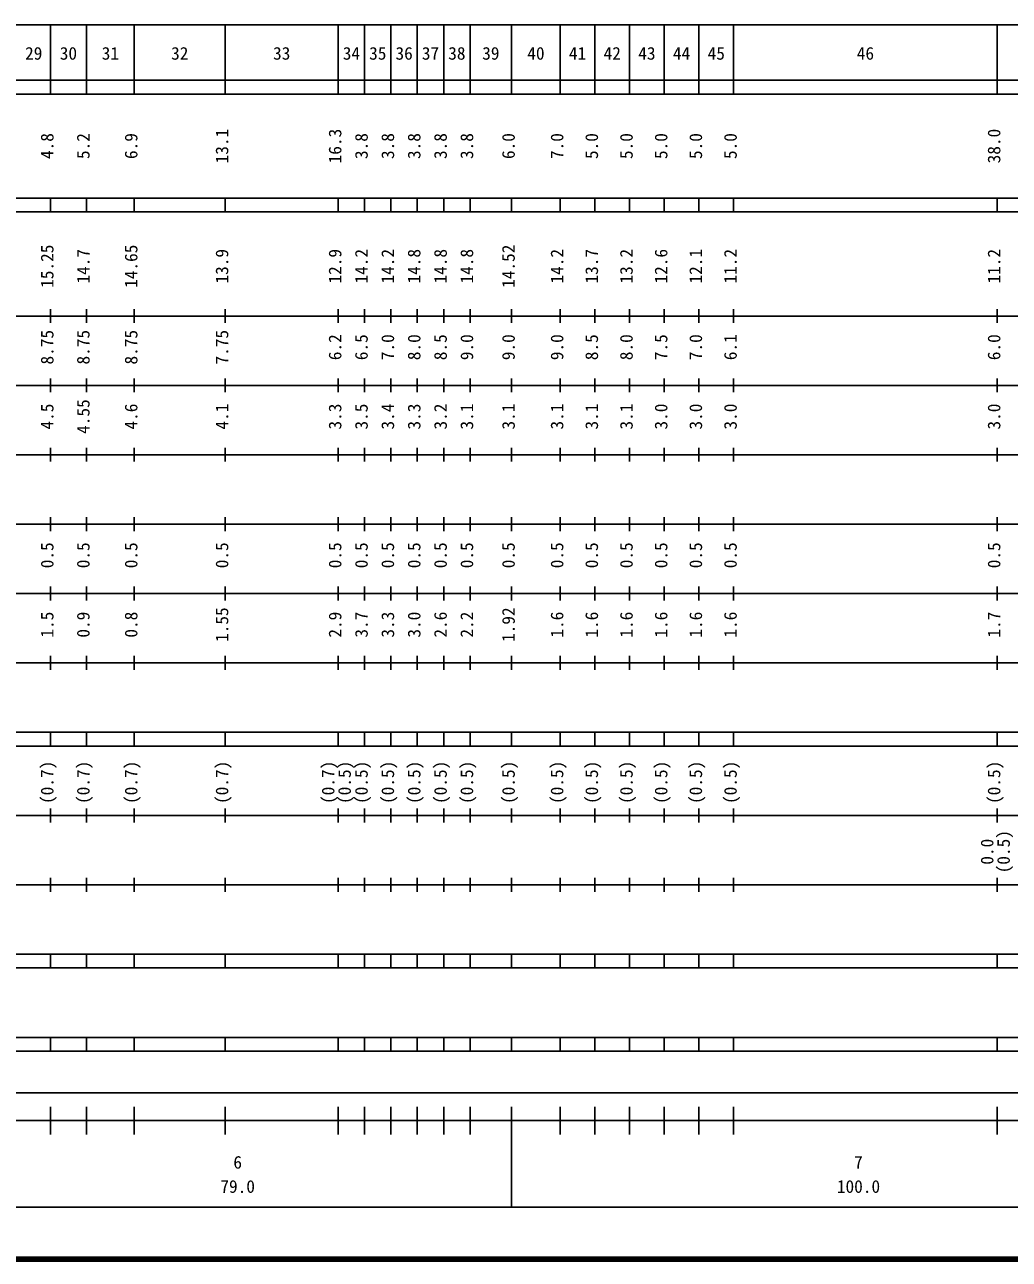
# Model space of a CAD drawing. Units: millimetres on the paper, enlarged 1000 times. Extents: x 40000 to 680000, y 20000 to 380000.
# Drawn here: x 397798 to 539742, y 20000 to 198000 of the extents above; entities that cross this region are included whole.
import ezdxf
from ezdxf.enums import TextEntityAlignment as Align

# ---------------------------------------------------------------- set-up
doc = ezdxf.new("R2010")
doc.units = ezdxf.units.MM
doc.header["$LTSCALE"] = 1000
doc.layers.add('S-TTL', color=2, linetype='Continuous', lineweight=140)
doc.layers.add('S-TTL-BAND', color=7, linetype='Continuous', lineweight=25)
doc.styles.add('ＭＳ ゴシック', font='')
doc.styles.get('ＭＳ ゴシック').set_extended_font_data('MS Gothic')

msp = doc.modelspace()

# ---------------------------------------------------------------- linework, layer by layer
at = {"layer": 'S-TTL'}
msp.add_line((40000, 20000), (680000, 20000), dxfattribs=at)
at = {"layer": 'S-TTL-BAND'}
for p, q in [((68000, 198000), (579000, 198000)), ((401500, 188000), (401500, 198000)), ((406700, 188000), (406700, 198000)), ((413600, 188000), (413600, 198000)), ((426700, 188000), (426700, 198000)), ((443000, 188000), (443000, 198000)), ((446800, 188000), (446800, 198000)), ((450600, 188000), (450600, 198000)), ((454400, 188000), (454400, 198000)), ((458200, 188000), (458200, 198000)), ((462000, 188000), (462000, 198000)), ((468000, 188000), (468000, 198000)), ((475000, 188000), (475000, 198000)), ((480000, 188000), (480000, 198000)), ((485000, 188000), (485000, 198000)), ((490000, 188000), (490000, 198000)), ((495000, 188000), (495000, 198000)), ((500000, 188000), (500000, 198000)), ((538000, 188000), (538000, 198000)), ((40000, 190000), (579000, 190000)), ((40000, 188000), (579000, 188000)), ((40000, 173000), (579000, 173000)), ((401500, 171000), (401500, 173000)), ((406700, 171000), (406700, 173000)), ((413600, 171000), (413600, 173000)), ((426700, 171000), (426700, 173000)), ((443000, 171000), (443000, 173000)), ((446800, 171000), (446800, 173000)), ((450600, 171000), (450600, 173000)), ((454400, 171000), (454400, 173000)), ((458200, 171000), (458200, 173000)), ((462000, 171000), (462000, 173000)), ((468000, 171000), (468000, 173000)), ((475000, 171000), (475000, 173000)), ((480000, 171000), (480000, 173000)), ((485000, 171000), (485000, 173000)), ((490000, 171000), (490000, 173000)), ((495000, 171000), (495000, 173000)), ((500000, 171000), (500000, 173000)), ((538000, 171000), (538000, 173000)), ((40000, 171000), (579000, 171000)), ((401500, 155000), (401500, 157000)), ((406700, 155000), (406700, 157000)), ((413600, 155000), (413600, 157000)), ((426700, 155000), (426700, 157000)), ((443000, 155000), (443000, 157000)), ((446800, 155000), (446800, 157000)), ((450600, 155000), (450600, 157000)), ((454400, 155000), (454400, 157000)), ((458200, 155000), (458200, 157000)), ((462000, 155000), (462000, 157000)), ((468000, 155000), (468000, 157000)), ((475000, 155000), (475000, 157000)), ((480000, 155000), (480000, 157000)), ((485000, 155000), (485000, 157000)), ((490000, 155000), (490000, 157000)), ((495000, 155000), (495000, 157000)), ((500000, 155000), (500000, 157000)), ((538000, 155000), (538000, 157000)), ((40000, 156000), (579000, 156000)), ((46000, 146000), (579000, 146000)), ((401500, 145000), (401500, 147000)), ((406700, 145000), (406700, 147000)), ((413600, 145000), (413600, 147000)), ((426700, 145000), (426700, 147000)), ((443000, 145000), (443000, 147000)), ((446800, 145000), (446800, 147000)), ((450600, 145000), (450600, 147000)), ((454400, 145000), (454400, 147000)), ((458200, 145000), (458200, 147000)), ((462000, 145000), (462000, 147000)), ((468000, 145000), (468000, 147000)), ((475000, 145000), (475000, 147000)), ((480000, 145000), (480000, 147000)), ((485000, 145000), (485000, 147000)), ((490000, 145000), (490000, 147000)), ((495000, 145000), (495000, 147000)), ((500000, 145000), (500000, 147000)), ((538000, 145000), (538000, 147000)), ((52000, 136000), (579000, 136000)), ((401500, 135000), (401500, 137000)), ((406700, 135000), (406700, 137000)), ((413600, 135000), (413600, 137000)), ((426700, 135000), (426700, 137000)), ((443000, 135000), (443000, 137000)), ((446800, 135000), (446800, 137000)), ((450600, 135000), (450600, 137000)), ((454400, 135000), (454400, 137000)), ((458200, 135000), (458200, 137000)), ((462000, 135000), (462000, 137000)), ((468000, 135000), (468000, 137000)), ((475000, 135000), (475000, 137000)), ((480000, 135000), (480000, 137000)), ((485000, 135000), (485000, 137000)), ((490000, 135000), (490000, 137000)), ((495000, 135000), (495000, 137000)), ((500000, 135000), (500000, 137000)), ((538000, 135000), (538000, 137000)), ((401500, 125000), (401500, 127000)), ((406700, 125000), (406700, 127000)), ((413600, 125000), (413600, 127000)), ((426700, 125000), (426700, 127000)), ((443000, 125000), (443000, 127000)), ((446800, 125000), (446800, 127000)), ((450600, 125000), (450600, 127000)), ((454400, 125000), (454400, 127000)), ((458200, 125000), (458200, 127000)), ((462000, 125000), (462000, 127000)), ((468000, 125000), (468000, 127000)), ((475000, 125000), (475000, 127000)), ((480000, 125000), (480000, 127000)), ((485000, 125000), (485000, 127000)), ((490000, 125000), (490000, 127000)), ((495000, 125000), (495000, 127000)), ((500000, 125000), (500000, 127000)), ((538000, 125000), (538000, 127000)), ((46000, 126000), (579000, 126000)), ((52000, 116000), (579000, 116000)), ((401500, 115000), (401500, 117000)), ((406700, 115000), (406700, 117000)), ((413600, 115000), (413600, 117000)), ((426700, 115000), (426700, 117000)), ((443000, 115000), (443000, 117000)), ((446800, 115000), (446800, 117000)), ((450600, 115000), (450600, 117000)), ((454400, 115000), (454400, 117000)), ((458200, 115000), (458200, 117000)), ((462000, 115000), (462000, 117000)), ((468000, 115000), (468000, 117000)), ((475000, 115000), (475000, 117000)), ((480000, 115000), (480000, 117000)), ((485000, 115000), (485000, 117000)), ((490000, 115000), (490000, 117000)), ((495000, 115000), (495000, 117000)), ((500000, 115000), (500000, 117000)), ((538000, 115000), (538000, 117000)), ((401500, 105000), (401500, 107000)), ((406700, 105000), (406700, 107000)), ((413600, 105000), (413600, 107000)), ((426700, 105000), (426700, 107000)), ((443000, 105000), (443000, 107000)), ((446800, 105000), (446800, 107000)), ((450600, 105000), (450600, 107000)), ((454400, 105000), (454400, 107000)), ((458200, 105000), (458200, 107000)), ((462000, 105000), (462000, 107000)), ((468000, 105000), (468000, 107000)), ((475000, 105000), (475000, 107000)), ((480000, 105000), (480000, 107000)), ((485000, 105000), (485000, 107000)), ((490000, 105000), (490000, 107000)), ((495000, 105000), (495000, 107000)), ((500000, 105000), (500000, 107000)), ((538000, 105000), (538000, 107000)), ((46000, 106000), (579000, 106000)), ((40000, 96000), (579000, 96000)), ((401500, 94000), (401500, 96000)), ((406700, 94000), (406700, 96000)), ((413600, 94000), (413600, 96000)), ((426700, 94000), (426700, 96000)), ((443000, 94000), (443000, 96000)), ((446800, 94000), (446800, 96000)), ((450600, 94000), (450600, 96000)), ((454400, 94000), (454400, 96000)), ((458200, 94000), (458200, 96000)), ((462000, 94000), (462000, 96000)), ((468000, 94000), (468000, 96000)), ((475000, 94000), (475000, 96000)), ((480000, 94000), (480000, 96000)), ((485000, 94000), (485000, 96000)), ((490000, 94000), (490000, 96000)), ((495000, 94000), (495000, 96000)), ((500000, 94000), (500000, 96000)), ((538000, 94000), (538000, 96000)), ((40000, 94000), (579000, 94000)), ((49000, 84000), (579000, 84000)), ((401500, 83000), (401500, 85000)), ((406700, 83000), (406700, 85000)), ((413600, 83000), (413600, 85000)), ((426700, 83000), (426700, 85000)), ((443000, 83000), (443000, 85000)), ((446800, 83000), (446800, 85000)), ((450600, 83000), (450600, 85000)), ((454400, 83000), (454400, 85000)), ((458200, 83000), (458200, 85000)), ((462000, 83000), (462000, 85000)), ((468000, 83000), (468000, 85000)), ((475000, 83000), (475000, 85000)), ((480000, 83000), (480000, 85000)), ((485000, 83000), (485000, 85000)), ((490000, 83000), (490000, 85000)), ((495000, 83000), (495000, 85000)), ((500000, 83000), (500000, 85000)), ((538000, 83000), (538000, 85000)), ((401500, 73000), (401500, 75000)), ((406700, 73000), (406700, 75000)), ((413600, 73000), (413600, 75000)), ((426700, 73000), (426700, 75000)), ((443000, 73000), (443000, 75000)), ((446800, 73000), (446800, 75000)), ((450600, 73000), (450600, 75000)), ((454400, 73000), (454400, 75000)), ((458200, 73000), (458200, 75000)), ((462000, 73000), (462000, 75000)), ((468000, 73000), (468000, 75000)), ((475000, 73000), (475000, 75000)), ((480000, 73000), (480000, 75000)), ((485000, 73000), (485000, 75000)), ((490000, 73000), (490000, 75000)), ((495000, 73000), (495000, 75000)), ((500000, 73000), (500000, 75000)), ((538000, 73000), (538000, 75000)), ((40000, 74000), (579000, 74000)), ((40000, 64000), (579000, 64000)), ((401500, 62000), (401500, 64000)), ((406700, 62000), (406700, 64000)), ((413600, 62000), (413600, 64000)), ((426700, 62000), (426700, 64000)), ((443000, 62000), (443000, 64000)), ((446800, 62000), (446800, 64000)), ((450600, 62000), (450600, 64000)), ((454400, 62000), (454400, 64000)), ((458200, 62000), (458200, 64000)), ((462000, 62000), (462000, 64000)), ((468000, 62000), (468000, 64000)), ((475000, 62000), (475000, 64000)), ((480000, 62000), (480000, 64000)), ((485000, 62000), (485000, 64000)), ((490000, 62000), (490000, 64000)), ((495000, 62000), (495000, 64000)), ((500000, 62000), (500000, 64000)), ((538000, 62000), (538000, 64000)), ((40000, 62000), (579000, 62000)), ((40000, 52000), (579000, 52000)), ((401500, 50000), (401500, 52000)), ((406700, 50000), (406700, 52000)), ((413600, 50000), (413600, 52000)), ((426700, 50000), (426700, 52000)), ((443000, 50000), (443000, 52000)), ((446800, 50000), (446800, 52000)), ((450600, 50000), (450600, 52000)), ((454400, 50000), (454400, 52000)), ((458200, 50000), (458200, 52000)), ((462000, 50000), (462000, 52000)), ((468000, 50000), (468000, 52000)), ((475000, 50000), (475000, 52000)), ((480000, 50000), (480000, 52000)), ((485000, 50000), (485000, 52000)), ((490000, 50000), (490000, 52000)), ((495000, 50000), (495000, 52000)), ((500000, 50000), (500000, 52000)), ((538000, 50000), (538000, 52000)), ((40000, 50000), (579000, 50000)), ((71000, 44000), (565000, 44000)), ((401500, 38000), (401500, 42000)), ((406700, 38000), (406700, 42000)), ((413600, 38000), (413600, 42000)), ((426700, 38000), (426700, 42000)), ((443000, 38000), (443000, 42000)), ((446800, 38000), (446800, 42000)), ((450600, 38000), (450600, 42000)), ((454400, 38000), (454400, 42000)), ((458200, 38000), (458200, 42000)), ((462000, 38000), (462000, 42000)), ((468000, 27500), (468000, 42000)), ((475000, 38000), (475000, 42000)), ((480000, 38000), (480000, 42000)), ((485000, 38000), (485000, 42000)), ((490000, 38000), (490000, 42000)), ((495000, 38000), (495000, 42000)), ((500000, 38000), (500000, 42000)), ((538000, 38000), (538000, 42000)), ((40000, 40000), (579000, 40000)), ((68000, 27500), (579000, 27500))]:
    msp.add_line(p, q, dxfattribs=at)

# ---------------------------------------------------------------- texts
at = {"layer": 'S-TTL-BAND', "style": 'ＭＳ ゴシック'}
for s, p in [('29', (399100, 192405)), ('30', (404100, 192405)), ('31', (410150, 192405)), ('32', (420150, 192405)), ('33', (434850, 192405)), ('34', (444900, 192405)), ('35', (448700, 192405)), ('36', (452500, 192405)), ('37', (456300, 192405)), ('38', (460100, 192405)), ('39', (465000, 192405)), ('40', (471500, 192405)), ('41', (477500, 192405)), ('42', (482500, 192405)), ('43', (487500, 192405)), ('44', (492500, 192405)), ('45', (497500, 192405)), ('46', (519000, 192405)), ('6', (428500, 32523)), ('7', (518000, 32523)), ('79.0', (428500, 29033)), ('100.0', (518000, 29033))]:
    msp.add_text(s, height=1833, dxfattribs=at).set_placement(p, align=Align.BOTTOM_CENTER)
for s, p in [('4.8', (402500, 180500)), ('5.2', (407700, 180500)), ('6.9', (414600, 180500)), ('13.1', (427700, 180500)), ('16.3', (444000, 180500)), ('3.8', (447800, 180500)), ('3.8', (451600, 180500)), ('3.8', (455400, 180500)), ('3.8', (459200, 180500)), ('3.8', (463000, 180500)), ('6.0', (469000, 180500)), ('7.0', (476000, 180500)), ('5.0', (481000, 180500)), ('5.0', (486000, 180500)), ('5.0', (491000, 180500)), ('5.0', (496000, 180500)), ('5.0', (501000, 180500)), ('38.0', (539000, 180500)), ('15.25', (402500, 163174)), ('14.65', (414600, 163174)), ('14.2', (447800, 163174)), ('14.2', (451600, 163174)), ('14.8', (455400, 163174)), ('14.8', (459200, 163174)), ('14.8', (463000, 163174)), ('14.52', (469000, 163174)), ('14.2', (476000, 163174)), ('13.2', (486000, 163174)), ('12.6', (491000, 163174)), ('12.1', (496000, 163174)), ('11.2', (501000, 163174)), ('11.2', (539000, 163174)), ('14.7', (407700, 163174)), ('13.9', (427700, 163174)), ('12.9', (444000, 163174)), ('13.7', (481000, 163174)), ('8.75', (402500, 151500)), ('8.75', (407700, 151500)), ('8.75', (414600, 151500)), ('7.75', (427700, 151500)), ('6.2', (444000, 151500)), ('6.5', (447800, 151500)), ('7.0', (451600, 151500)), ('8.0', (455400, 151500)), ('8.5', (459200, 151500)), ('9.0', (463000, 151500)), ('9.0', (469000, 151500)), ('9.0', (476000, 151500)), ('8.5', (481000, 151500)), ('8.0', (486000, 151500)), ('7.5', (491000, 151500)), ('7.0', (496000, 151500)), ('6.1', (501000, 151500)), ('6.0', (539000, 151500)), ('4.5', (402500, 141500)), ('4.55', (407700, 141500)), ('4.6', (414600, 141500)), ('4.1', (427700, 141500)), ('3.3', (444000, 141500)), ('3.5', (447800, 141500)), ('3.4', (451600, 141500)), ('3.3', (455400, 141500)), ('3.2', (459200, 141500)), ('3.1', (463000, 141500)), ('3.1', (469000, 141500)), ('3.1', (476000, 141500)), ('3.1', (481000, 141500)), ('3.1', (486000, 141500)), ('3.0', (491000, 141500)), ('3.0', (496000, 141500)), ('3.0', (501000, 141500)), ('3.0', (539000, 141500)), ('0.5', (402500, 121500)), ('0.5', (407700, 121500)), ('0.5', (414600, 121500)), ('0.5', (427700, 121500)), ('0.5', (444000, 121500)), ('0.5', (447800, 121500)), ('0.5', (451600, 121500)), ('0.5', (455400, 121500)), ('0.5', (459200, 121500)), ('0.5', (463000, 121500)), ('0.5', (469000, 121500)), ('0.5', (476000, 121500)), ('0.5', (481000, 121500)), ('0.5', (486000, 121500)), ('0.5', (491000, 121500)), ('0.5', (496000, 121500)), ('0.5', (501000, 121500)), ('0.5', (539000, 121500)), ('1.5', (402500, 111500)), ('0.9', (407700, 111500)), ('0.8', (414600, 111500)), ('1.55', (427700, 111500)), ('2.9', (444000, 111500)), ('3.7', (447800, 111500)), ('3.3', (451600, 111500)), ('3.0', (455400, 111500)), ('2.6', (459200, 111500)), ('2.2', (463000, 111500)), ('1.92', (469000, 111500)), ('1.6', (476000, 111500)), ('1.6', (481000, 111500)), ('1.6', (486000, 111500)), ('1.6', (491000, 111500)), ('1.6', (496000, 111500)), ('1.6', (501000, 111500)), ('1.7', (539000, 111500)), ('(0.7)', (402500, 88764)), ('(0.7)', (407700, 88764)), ('(0.7)', (414600, 88764)), ('(0.7)', (427700, 88764)), ('(0.7)', (443000, 88764)), ('(0.5)', (445370, 88764)), ('(0.5)', (447800, 88764)), ('(0.5)', (451600, 88764)), ('(0.5)', (455400, 88764)), ('(0.5)', (459200, 88764)), ('(0.5)', (463000, 88764)), ('(0.5)', (469000, 88764)), ('(0.5)', (476000, 88764)), ('(0.5)', (481000, 88764)), ('(0.5)', (486000, 88764)), ('(0.5)', (491000, 88764)), ('(0.5)', (496000, 88764)), ('(0.5)', (501000, 88764)), ('(0.5)', (539000, 88764)), ('0.0', (538000, 78764)), ('(0.5)', (540370, 78764))]:
    msp.add_text(s, height=1833, rotation=90, dxfattribs=at).set_placement(p, align=Align.BOTTOM_CENTER)

doc.saveas('drawing.dxf')
